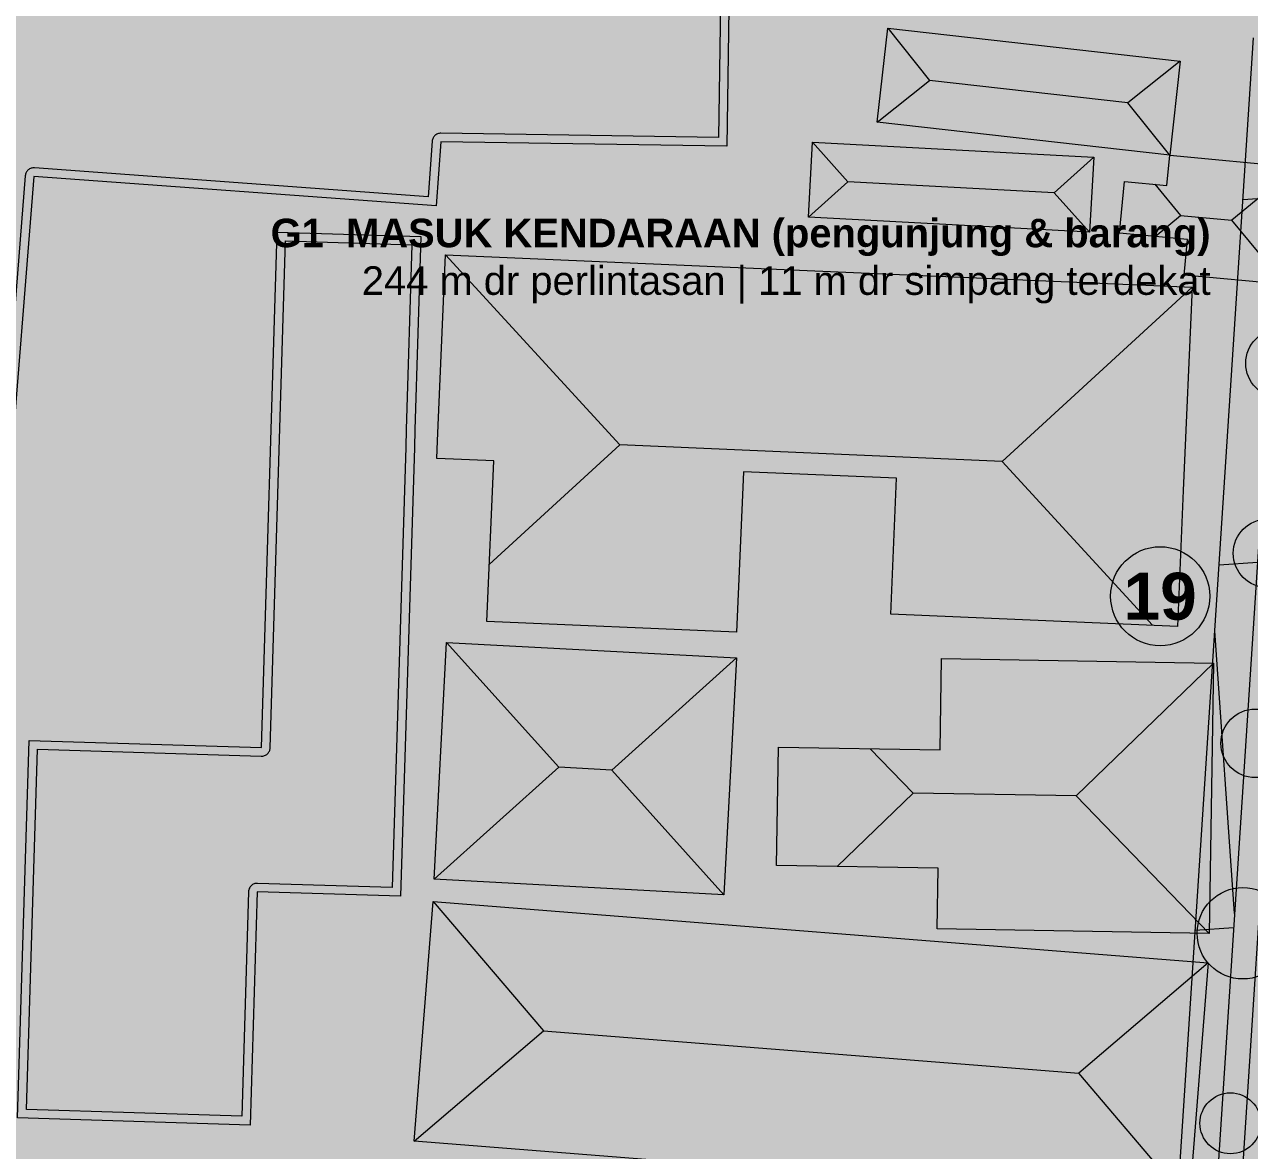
# Model space of a CAD drawing. Header units: metres. Extents: x 305909 to 307171, y 9156037 to 9156671.
# Drawn here: x 306810.8 to 306875.2, y 9156342.9 to 9156402 of the extents above; entities that cross this region are included whole.
import ezdxf
from ezdxf.enums import TextEntityAlignment as Align

# ---------------------------------------------------------------- set-up
doc = ezdxf.new("R2010")
doc.units = ezdxf.units.M
for name, color, linetype, lineweight, true_color in [('A-LABEL', 7, 'Continuous', 0, 0x000000), ('B-BANGUNAN_PERDAGANGAN', 7, 'Continuous', 13, 0xde7878), ('B-BAYANGAN', 7, 'Continuous', 0, 0x76786c), ('J-BADAN_KOLEKTOR', 7, 'Continuous', 13, 0x6e6e6e), ('J-MARKA_TEPI', 7, 'Continuous', 13, 0xffffff), ('P-TROTOAR_AYANI', 7, 'Continuous', 9, 0xd6c8b2), ('T-NOMOR_ELEMEN', 7, 'Continuous', 18, 0x141414), ('V-JALUR_HIJAU_AYANI', 7, 'Continuous', 0, 0x96cd78), ('V-POHON_PENEDUH', 7, 'Continuous', 13, 0x288232)]:
    doc.layers.add(name, color=color, linetype=linetype, lineweight=lineweight, true_color=true_color)
doc.layers.add('G-PERKERASAN', color=7, linetype='Continuous')
doc.styles.add('ARIALB', font='arialbd.ttf')

# ---------------------------------------------------------------- blocks, each defined once
blk = doc.blocks.new('POHON')
at = {"true_color": 0x3e843e}
h = blk.add_hatch(color=97, dxfattribs=at)
h.dxf.hatch_style = 1
edge = h.paths.add_edge_path()
edge.add_arc((0, 0.78), 0.32, 0, 360)
at = {"true_color": 0x347638}
h = blk.add_hatch(color=97, dxfattribs=at)
h.dxf.hatch_style = 1
edge = h.paths.add_edge_path()
edge.add_arc((0, 0), 1, 0, 360)
at = {"true_color": 0x3e843e}
h = blk.add_hatch(color=97, dxfattribs=at)
h.dxf.hatch_style = 1
edge = h.paths.add_edge_path()
edge.add_arc((-0.552, 0.552), 0.32, 0, 360)
h = blk.add_hatch(color=97, dxfattribs=at)
h.dxf.hatch_style = 1
edge = h.paths.add_edge_path()
edge.add_arc((0.552, 0.552), 0.32, 0, 360)
at = {"true_color": 0x62a556}
h = blk.add_hatch(color=85, dxfattribs=at)
h.dxf.hatch_style = 1
edge = h.paths.add_edge_path()
edge.add_arc((-0.2, 0.22), 0.55, 0, 360)
at = {"true_color": 0x697060}
h = blk.add_hatch(color=251, dxfattribs=at)
h.dxf.hatch_style = 1
edge = h.paths.add_edge_path()
edge.add_arc((0.38, -0.38), 1, 0, 360)
at = {"true_color": 0x3e843e}
h = blk.add_hatch(color=97, dxfattribs=at)
h.dxf.hatch_style = 1
edge = h.paths.add_edge_path()
edge.add_arc((-0.78, 0), 0.32, 0, 360)
h = blk.add_hatch(color=97, dxfattribs=at)
h.dxf.hatch_style = 1
edge = h.paths.add_edge_path()
edge.add_arc((0.78, 0), 0.32, 0, 360)
h = blk.add_hatch(color=97, dxfattribs=at)
h.dxf.hatch_style = 1
edge = h.paths.add_edge_path()
edge.add_arc((-0.552, -0.552), 0.32, 0, 360)
h = blk.add_hatch(color=97, dxfattribs=at)
h.dxf.hatch_style = 1
edge = h.paths.add_edge_path()
edge.add_arc((0.552, -0.552), 0.32, 0, 360)
h = blk.add_hatch(color=97, dxfattribs=at)
h.dxf.hatch_style = 1
edge = h.paths.add_edge_path()
edge.add_arc((0, -0.78), 0.32, 0, 360)
at = {"color": 99, "lineweight": 9, "true_color": 0x235528}
blk.add_circle((0, 0), 1, dxfattribs=at)

msp = doc.modelspace()

# ---------------------------------------------------------------- hatches: boundary and pattern name
at = {"layer": 'B-BANGUNAN_PERDAGANGAN', "true_color": 0xc05c54}
h = msp.add_hatch(color=13, dxfattribs=at)
h.dxf.hatch_style = 1
h.paths.add_polyline_path([(306834.117, 9156415.126), (306839.561, 9156415.047), (306839.602, 9156419.9), (306836.986, 9156419.922), (306837.056, 9156428.258), (306853.618, 9156428.118), (306853.566, 9156433.021), (306870.71, 9156433.201), (306870.677, 9156436.279), (306877.855, 9156436.354), (306877.888, 9156433.277), (306876.188, 9156433.259), (306876.269, 9156425.564), (306855.845, 9156425.349), (306855.798, 9156419.764), (306854.184, 9156419.777), (306854.175, 9156418.779), (306869.045, 9156418.654), (306868.991, 9156412.337), (306874.034, 9156412.295), (306873.966, 9156404.26), (306861.837, 9156404.363), (306861.905, 9156412.397), (306854.122, 9156412.463), (306850.632, 9156412.492), (306847.975, 9156412.514), (306847.728, 9156395.644), (306832.702, 9156395.864), (306832.455, 9156392.499), (306811.335, 9156394.05), (306810.028, 9156377.547), (306791.125, 9156379.044), (306792.432, 9156395.547), (306784.12, 9156396.297), (306783.721, 9156384.64), (306772.458, 9156385.025), (306772.898, 9156397.889), (306761.41, 9156400.651), (306758.759, 9156376.919), (306745.14, 9156378.44), (306747.918, 9156403.311), (306752.447, 9156402.805), (306755.559, 9156415.749), (306774.404, 9156415.647), (306779.848, 9156415.618), (306784.059, 9156416.424), (306800.389, 9156414.951), (306802.312, 9156441.133), (306814.726, 9156440.221), (306814.02, 9156430.615), (306835.141, 9156429.064), (306834.117, 9156415.126)])
at = {"layer": 'B-BANGUNAN_PERDAGANGAN', "true_color": 0xd8675e}
h = msp.add_hatch(color=13, dxfattribs=at)
h.dxf.hatch_style = 1
h.paths.add_polyline_path([(306856.17, 9156401.832), (306856.17, 9156401.832), (306858.362, 9156399.086), (306855.616, 9156396.893), (306856.17, 9156401.832)])
at = {"layer": 'B-BANGUNAN_PERDAGANGAN', "true_color": 0xd3655c}
h = msp.add_hatch(color=13, dxfattribs=at)
h.dxf.hatch_style = 1
h.paths.add_polyline_path([(306868.787, 9156397.917), (306858.362, 9156399.086), (306856.17, 9156401.832), (306871.533, 9156400.109), (306868.787, 9156397.917)])
at = {"layer": 'B-BANGUNAN_PERDAGANGAN', "true_color": 0xa75049}
h = msp.add_hatch(color=15, dxfattribs=at)
h.dxf.hatch_style = 1
h.paths.add_polyline_path([(306868.787, 9156397.917), (306871.533, 9156400.109), (306870.979, 9156395.171), (306868.787, 9156397.917)])
at = {"layer": 'B-BANGUNAN_PERDAGANGAN', "true_color": 0xac524b}
h = msp.add_hatch(color=15, dxfattribs=at)
h.dxf.hatch_style = 1
h.paths.add_polyline_path([(306855.616, 9156396.893), (306858.362, 9156399.086), (306868.787, 9156397.917), (306870.979, 9156395.171), (306870.979, 9156395.17), (306855.616, 9156396.893)])
at = {"layer": 'B-BANGUNAN_PERDAGANGAN', "true_color": 0xd6665d}
h = msp.add_hatch(color=13, dxfattribs=at)
h.dxf.hatch_style = 1
h.paths.add_polyline_path([(306854.084, 9156393.771), (306852.01, 9156391.909), (306852.222, 9156395.845), (306854.084, 9156393.771)])
at = {"layer": 'B-BANGUNAN_PERDAGANGAN', "true_color": 0xd4655c}
h = msp.add_hatch(color=13, dxfattribs=at)
h.dxf.hatch_style = 1
h.paths.add_polyline_path([(306866.986, 9156395.051), (306864.912, 9156393.189), (306854.084, 9156393.771), (306852.222, 9156395.845), (306866.986, 9156395.051)])
at = {"layer": 'B-BANGUNAN_PERDAGANGAN', "true_color": 0xa95149}
h = msp.add_hatch(color=15, dxfattribs=at)
h.dxf.hatch_style = 1
h.paths.add_polyline_path([(306864.912, 9156393.189), (306866.986, 9156395.051), (306866.774, 9156391.115), (306866.774, 9156391.115), (306864.912, 9156393.189)])
at = {"layer": 'B-BANGUNAN_PERDAGANGAN', "true_color": 0xda685f}
h = msp.add_hatch(color=13, dxfattribs=at)
h.dxf.hatch_style = 1
h.paths.add_polyline_path([(306877.622, 9156394.537), (306874.241, 9156391.745), (306871.55, 9156392.001), (306870.198, 9156393.637), (306870.827, 9156393.577), (306870.979, 9156395.17), (306877.622, 9156394.537)])
at = {"layer": 'B-BANGUNAN_PERDAGANGAN', "true_color": 0xa75049}
h = msp.add_hatch(color=15, dxfattribs=at)
h.dxf.hatch_style = 1
h.paths.add_polyline_path([(306874.241, 9156391.745), (306877.622, 9156394.537), (306877.034, 9156388.365), (306874.241, 9156391.745)])
at = {"layer": 'B-BANGUNAN_PERDAGANGAN', "true_color": 0xab524b}
h = msp.add_hatch(color=15, dxfattribs=at)
h.dxf.hatch_style = 1
h.paths.add_polyline_path([(306854.084, 9156393.771), (306864.912, 9156393.189), (306866.774, 9156391.115), (306852.01, 9156391.909), (306852.01, 9156391.909), (306854.084, 9156393.771)])
at = {"layer": 'B-BANGUNAN_PERDAGANGAN', "true_color": 0xd6675e}
h = msp.add_hatch(color=13, dxfattribs=at)
h.dxf.hatch_style = 1
h.paths.add_polyline_path([(306871.55, 9156392.001), (306870.21, 9156390.894), (306868.347, 9156391.072), (306868.605, 9156393.788), (306870.198, 9156393.637), (306871.55, 9156392.001)])
at = {"layer": 'B-BANGUNAN_PERDAGANGAN', "true_color": 0xb5564f}
h = msp.add_hatch(color=25, dxfattribs=at)
h.dxf.hatch_style = 1
h.paths.add_polyline_path([(306871.55, 9156392.001), (306874.241, 9156391.745), (306877.034, 9156388.365), (306877.034, 9156388.364), (306871.732, 9156388.869), (306871.909, 9156390.732), (306870.21, 9156390.894), (306871.55, 9156392.001)])
at = {"layer": 'B-BANGUNAN_PERDAGANGAN', "true_color": 0xc05c54}
h = msp.add_hatch(color=13, dxfattribs=at)
h.dxf.hatch_style = 1
h.paths.add_polyline_path([(306831.315, 9156379.818), (306830.595, 9156356.239), (306823.061, 9156356.469), (306822.687, 9156344.224), (306810.486, 9156344.597), (306811.092, 9156364.421), (306823.293, 9156364.049), (306824.119, 9156391.129), (306831.653, 9156390.899), (306831.343, 9156380.739), (306831.315, 9156379.818)])
at = {"layer": 'B-BANGUNAN_PERDAGANGAN', "true_color": 0xd5665d}
h = msp.add_hatch(color=13, dxfattribs=at)
h.dxf.hatch_style = 1
h.paths.add_polyline_path([(306832.682, 9156383.59), (306832.955, 9156389.927), (306842.108, 9156379.95), (306835.252, 9156373.661), (306835.487, 9156379.107), (306832.506, 9156379.235), (306832.494, 9156379.236), (306832.495, 9156379.256), (306832.682, 9156383.59)])
at = {"layer": 'B-BANGUNAN_PERDAGANGAN', "true_color": 0xd6665d}
h = msp.add_hatch(color=13, dxfattribs=at)
h.dxf.hatch_style = 1
h.paths.add_polyline_path([(306870.982, 9156388.287), (306872.151, 9156388.237), (306872.151, 9156388.237), (306862.174, 9156379.084), (306842.108, 9156379.95), (306832.955, 9156389.927), (306832.955, 9156389.928), (306870.982, 9156388.287)])
at = {"layer": 'B-BANGUNAN_PERDAGANGAN', "true_color": 0xa85049}
h = msp.add_hatch(color=15, dxfattribs=at)
h.dxf.hatch_style = 1
h.paths.add_polyline_path([(306862.174, 9156379.084), (306872.151, 9156388.237), (306871.69, 9156377.545), (306871.383, 9156370.414), (306870.074, 9156370.471), (306862.174, 9156379.084)])
at = {"layer": 'B-BANGUNAN_PERDAGANGAN', "true_color": 0xac524b}
h = msp.add_hatch(color=15, dxfattribs=at)
h.dxf.hatch_style = 1
h.paths.add_polyline_path([(306842.108, 9156379.95), (306862.174, 9156379.084), (306870.074, 9156370.471), (306856.326, 9156371.064), (306856.634, 9156378.194), (306848.597, 9156378.541), (306848.233, 9156370.103), (306835.123, 9156370.668), (306835.252, 9156373.661), (306842.108, 9156379.95)])
at = {"layer": 'B-BANGUNAN_PERDAGANGAN', "true_color": 0xd6665d}
h = msp.add_hatch(color=13, dxfattribs=at)
h.dxf.hatch_style = 1
h.paths.add_polyline_path([(306833.012, 9156369.568), (306838.899, 9156363.02), (306832.351, 9156357.133), (306833.012, 9156369.568)])
at = {"layer": 'B-BANGUNAN_PERDAGANGAN', "true_color": 0xd4655c}
h = msp.add_hatch(color=13, dxfattribs=at)
h.dxf.hatch_style = 1
h.paths.add_polyline_path([(306847.664, 9156368.789), (306848.232, 9156368.759), (306848.232, 9156368.759), (306841.684, 9156362.872), (306838.899, 9156363.02), (306833.012, 9156369.568), (306847.664, 9156368.789)])
at = {"layer": 'B-BANGUNAN_PERDAGANGAN', "true_color": 0xa9514a}
h = msp.add_hatch(color=15, dxfattribs=at)
h.dxf.hatch_style = 1
h.paths.add_polyline_path([(306841.684, 9156362.872), (306848.232, 9156368.759), (306847.571, 9156356.323), (306841.684, 9156362.872)])
at = {"layer": 'B-BANGUNAN_PERDAGANGAN', "true_color": 0xdc6960}
h = msp.add_hatch(color=13, dxfattribs=at)
h.dxf.hatch_style = 1
h.paths.add_polyline_path([(306866.067, 9156361.511), (306857.501, 9156361.654), (306855.244, 9156363.987), (306858.917, 9156363.926), (306858.997, 9156368.73), (306873.284, 9156368.492), (306866.067, 9156361.511)])
at = {"layer": 'B-BANGUNAN_PERDAGANGAN', "true_color": 0xaa514a}
h = msp.add_hatch(color=15, dxfattribs=at)
h.dxf.hatch_style = 1
h.paths.add_polyline_path([(306866.067, 9156361.511), (306873.284, 9156368.492), (306873.048, 9156354.293), (306866.067, 9156361.511)])
at = {"layer": 'B-BANGUNAN_PERDAGANGAN', "true_color": 0xd6665d}
h = msp.add_hatch(color=13, dxfattribs=at)
h.dxf.hatch_style = 1
h.paths.add_polyline_path([(306857.501, 9156361.654), (306853.512, 9156357.796), (306850.336, 9156357.849), (306850.44, 9156364.067), (306855.244, 9156363.987), (306857.501, 9156361.654)])
at = {"layer": 'B-BANGUNAN_PERDAGANGAN', "true_color": 0xab524b}
h = msp.add_hatch(color=15, dxfattribs=at)
h.dxf.hatch_style = 1
h.paths.add_polyline_path([(306832.351, 9156357.133), (306838.899, 9156363.02), (306841.684, 9156362.872), (306847.571, 9156356.323), (306832.351, 9156357.133)])
at = {"layer": 'B-BANGUNAN_PERDAGANGAN', "true_color": 0xb6574f}
h = msp.add_hatch(color=25, dxfattribs=at)
h.dxf.hatch_style = 1
h.paths.add_polyline_path([(306858.76, 9156354.532), (306858.813, 9156357.708), (306853.512, 9156357.796), (306857.501, 9156361.654), (306866.067, 9156361.511), (306873.048, 9156354.293), (306858.76, 9156354.532)])
at = {"layer": 'B-BANGUNAN_PERDAGANGAN', "true_color": 0xd7675e}
h = msp.add_hatch(color=13, dxfattribs=at)
h.dxf.hatch_style = 1
h.paths.add_polyline_path([(306838.098, 9156349.177), (306831.309, 9156343.386), (306832.307, 9156355.966), (306838.098, 9156349.177)])
at = {"layer": 'B-BANGUNAN_PERDAGANGAN', "true_color": 0xd3655c}
h = msp.add_hatch(color=13, dxfattribs=at)
h.dxf.hatch_style = 1
h.paths.add_polyline_path([(306866.204, 9156346.947), (306838.098, 9156349.177), (306832.307, 9156355.966), (306872.993, 9156352.737), (306866.204, 9156346.947)])
at = {"layer": 'B-BANGUNAN_PERDAGANGAN', "true_color": 0xa85049}
h = msp.add_hatch(color=15, dxfattribs=at)
h.dxf.hatch_style = 1
h.paths.add_polyline_path([(306871.995, 9156340.158), (306866.204, 9156346.947), (306872.993, 9156352.737), (306872.993, 9156352.737), (306871.995, 9156340.158)])
at = {"layer": 'B-BANGUNAN_PERDAGANGAN', "true_color": 0xac524b}
h = msp.add_hatch(color=15, dxfattribs=at)
h.dxf.hatch_style = 1
h.paths.add_polyline_path([(306831.309, 9156343.386), (306838.098, 9156349.177), (306866.204, 9156346.947), (306871.995, 9156340.158), (306831.309, 9156343.386)])
at = {"layer": 'B-BAYANGAN', "true_color": 0x76786c}
h = msp.add_hatch(color=8, dxfattribs=at)
h.dxf.hatch_style = 1
h.paths.add_polyline_path([(306835.167, 9156414.077), (306840.611, 9156413.997), (306840.652, 9156418.85), (306838.036, 9156418.872), (306838.106, 9156427.208), (306854.668, 9156427.068), (306854.616, 9156431.971), (306871.76, 9156432.151), (306871.727, 9156435.229), (306878.905, 9156435.305), (306878.938, 9156432.227), (306877.238, 9156432.209), (306877.319, 9156424.514), (306856.895, 9156424.299), (306856.848, 9156418.714), (306855.234, 9156418.727), (306855.225, 9156417.729), (306870.095, 9156417.604), (306870.041, 9156411.287), (306875.084, 9156411.245), (306875.016, 9156403.21), (306862.887, 9156403.313), (306862.955, 9156411.347), (306855.172, 9156411.412), (306851.682, 9156411.442), (306849.025, 9156411.465), (306848.778, 9156394.594), (306833.752, 9156394.814), (306833.505, 9156391.449), (306812.385, 9156393), (306811.078, 9156376.497), (306792.175, 9156377.994), (306793.482, 9156394.498), (306785.17, 9156395.247), (306784.771, 9156383.59), (306773.508, 9156383.975), (306773.948, 9156396.839), (306762.46, 9156399.601), (306759.809, 9156375.869), (306746.19, 9156377.39), (306748.968, 9156402.261), (306753.497, 9156401.755), (306756.609, 9156414.699), (306775.454, 9156414.597), (306780.898, 9156414.568), (306785.109, 9156415.374), (306801.439, 9156413.901), (306803.362, 9156440.082), (306815.776, 9156439.171), (306815.07, 9156429.565), (306836.191, 9156428.014), (306835.167, 9156414.077)])
h = msp.add_hatch(color=8, dxfattribs=at)
h.dxf.hatch_style = 1
h.paths.add_polyline_path([(306872.029, 9156394.12), (306856.666, 9156395.843), (306857.219, 9156400.782), (306872.583, 9156399.059), (306872.029, 9156394.12)])
h = msp.add_hatch(color=8, dxfattribs=at)
h.dxf.hatch_style = 1
h.paths.add_polyline_path([(306868.036, 9156394.001), (306867.824, 9156390.065), (306853.06, 9156390.859), (306853.272, 9156394.795), (306868.036, 9156394.001)])
h = msp.add_hatch(color=8, dxfattribs=at)
h.dxf.hatch_style = 1
h.paths.add_polyline_path([(306872.029, 9156394.12), (306878.672, 9156393.488), (306878.084, 9156387.314), (306872.782, 9156387.819), (306872.959, 9156389.682), (306869.396, 9156390.022), (306869.655, 9156392.739), (306871.877, 9156392.527), (306872.029, 9156394.12)])
h = msp.add_hatch(color=8, dxfattribs=at)
h.dxf.hatch_style = 1
h.paths.add_polyline_path([(306832.365, 9156378.768), (306831.645, 9156355.189), (306824.111, 9156355.419), (306823.737, 9156343.174), (306811.536, 9156343.547), (306812.142, 9156363.371), (306824.343, 9156362.999), (306825.17, 9156390.079), (306832.703, 9156389.849), (306832.393, 9156379.689), (306832.365, 9156378.768)])
h = msp.add_hatch(color=8, dxfattribs=at)
h.dxf.hatch_style = 1
h.paths.add_polyline_path([(306873.201, 9156387.187), (306872.74, 9156376.495), (306872.433, 9156369.364), (306857.376, 9156370.014), (306857.684, 9156377.145), (306849.647, 9156377.491), (306849.283, 9156369.053), (306836.173, 9156369.618), (306836.537, 9156378.057), (306833.556, 9156378.185), (306833.544, 9156378.186), (306833.584, 9156379.107), (306834.005, 9156388.878), (306873.201, 9156387.187)])
h = msp.add_hatch(color=8, dxfattribs=at)
h.dxf.hatch_style = 1
h.paths.add_polyline_path([(306849.282, 9156367.709), (306848.621, 9156355.273), (306833.401, 9156356.083), (306834.062, 9156368.518), (306849.282, 9156367.709)])
h = msp.add_hatch(color=8, dxfattribs=at)
h.dxf.hatch_style = 1
h.paths.add_polyline_path([(306874.334, 9156367.442), (306874.098, 9156353.243), (306859.81, 9156353.481), (306859.863, 9156356.658), (306851.386, 9156356.799), (306851.49, 9156363.017), (306859.967, 9156362.876), (306860.047, 9156367.68), (306874.334, 9156367.442)])
h = msp.add_hatch(color=8, dxfattribs=at)
h.dxf.hatch_style = 1
h.paths.add_polyline_path([(306874.043, 9156351.687), (306873.045, 9156339.107), (306832.359, 9156342.336), (306833.357, 9156354.916), (306874.043, 9156351.687)])
at = {"layer": 'G-PERKERASAN', "true_color": 0xe0ded9}
h = msp.add_hatch(color=254, dxfattribs=at)
h.dxf.hatch_style = 1
h.paths.add_polyline_path([(306927.367, 9156200.899), (306914.425, 9156199.401), (306871.946, 9156198.019), (306868.838, 9156144.144), (306843.973, 9156139.654), (306613.966, 9156113.407), (306520.721, 9156109.954), (306490.891, 9156113.339), (306490.891, 9156130.788), (306527.331, 9156127.935), (306527.76, 9156145.94), (306529.801, 9156231.677), (306512.264, 9156228.096), (306490.891, 9156230.233), (306490.891, 9156525.396), (306504.834, 9156523.084), (306572.178, 9156510.306), (306677.166, 9156490.276), (306781.809, 9156471.972), (306833.432, 9156467.309), (306884.355, 9156462.71), (306888.869, 9156462.302), (306927.367, 9156458.335), (306927.367, 9156401.733), (306880.738, 9156410.367), (306872.191, 9156289.958), (306880.063, 9156289.504), (306887.261, 9156399.075), (306927.367, 9156393.311), (306927.367, 9156281.994), (306926.264, 9156282.067), (306926.137, 9156271.641), (306927.367, 9156271.571), (306927.367, 9156261.486), (306927.056, 9156261.509), (306925.118, 9156229.109), (306925.062, 9156229.112), (306925.027, 9156228.301), (306925.75, 9156228.324), (306927.367, 9156240.415), (306927.367, 9156209.547), (306891.749, 9156208.374), (306886.184, 9156208.191), (306882.096, 9156208.056), (306881.637, 9156222), (306879.908, 9156222), (306879.787, 9156200), (306885.632, 9156200.303), (306885.601, 9156199.857), (306906.625, 9156201.392), (306908.7, 9156201.5), (306927.367, 9156203.76), (306927.367, 9156200.899)])
at = {"layer": 'J-BADAN_KOLEKTOR', "true_color": 0x54565a}
h = msp.add_hatch(color=251, dxfattribs=at)
h.dxf.hatch_style = 1
h.paths.add_polyline_path([(306889.931, 9156640), (306895.936, 9156640), (306895.475, 9156629.11), (306895.474, 9156629.085), (306895.474, 9156629.061), (306893.315, 9156557.748), (306893.149, 9156552.271), (306893.014, 9156547.717), (306892.993, 9156546.713), (306891.335, 9156465.673), (306891.237, 9156460.847), (306891.218, 9156460.566), (306890.645, 9156455.57), (306884.99, 9156406.251), (306884.352, 9156400.688), (306883.008, 9156380.059), (306877.639, 9156297.634), (306877.621, 9156297.351), (306877.32, 9156262.081), (306877.209, 9156249.122), (306877.194, 9156247.327), (306877.054, 9156230.998), (306876.993, 9156223.828), (306876.993, 9156223.827), (306876.813, 9156202.951), (306876.76, 9156196.862), (306876.753, 9156196.674), (306876.43, 9156192.144), (306875.837, 9156183.84), (306875.836, 9156183.815), (306875.834, 9156183.79), (306874.011, 9156152.681), (306874.01, 9156152.675), (306874.01, 9156152.669), (306873.9, 9156150.695), (306873.792, 9156148.75), (306873.788, 9156148.669), (306873.786, 9156148.588), (306873.743, 9156145.719), (306873.719, 9156144.136), (306873.718, 9156144.098), (306873.716, 9156144.044), (306873.716, 9156144.024), (306873.714, 9156143.986), (306873.657, 9156142.889), (306873.495, 9156139.805), (306873.492, 9156139.752), (306873.491, 9156139.7), (306873.213, 9156129.068), (306873.057, 9156123.08), (306872.863, 9156115.623), (306872.83, 9156115.253), (306872.163, 9156110.834), (306864.194, 9156058.08), (306864.167, 9156057.904), (306864.156, 9156057.726), (306863.079, 9156040), (306857.068, 9156040), (306857.115, 9156040.772), (306857.836, 9156052.639), (306858.186, 9156058.401), (306858.215, 9156058.667), (306858.909, 9156063.262), (306864.38, 9156099.484), (306866.833, 9156115.72), (306866.87, 9156115.965), (306866.876, 9156116.213), (306866.922, 9156117.98), (306867.495, 9156139.935), (306867.495, 9156139.962), (306867.497, 9156140.001), (306867.498, 9156140.014), (306867.499, 9156140.041), (306867.717, 9156144.189), (306867.72, 9156144.264), (306867.722, 9156144.338), (306867.781, 9156148.295), (306867.789, 9156148.8), (306867.79, 9156148.84), (306867.793, 9156148.916), (306867.793, 9156148.921), (306867.795, 9156148.961), (306867.862, 9156150.175), (306868.019, 9156153.006), (306869.543, 9156179.003), (306869.847, 9156184.185), (306869.849, 9156184.223), (306870.257, 9156189.937), (306870.599, 9156194.727), (306870.753, 9156196.882), (306870.761, 9156197.007), (306870.763, 9156197.132), (306870.863, 9156208.724), (306870.993, 9156223.879), (306870.993, 9156223.879), (306871.049, 9156230.433), (306871.196, 9156247.647), (306871.329, 9156263.171), (306871.446, 9156276.873), (306871.551, 9156289.206), (306871.622, 9156297.487), (306871.628, 9156297.656), (306871.981, 9156303.077), (306872.914, 9156317.396), (306878.368, 9156401.127), (306878.372, 9156401.176), (306878.38, 9156401.273), (306878.385, 9156401.322), (306880.543, 9156420.136), (306884.601, 9156455.528), (306885.241, 9156461.11), (306885.363, 9156467.081), (306887.015, 9156547.847), (306887.016, 9156547.874), (306887.152, 9156552.449), (306887.152, 9156552.45), (306889.305, 9156623.574), (306889.305, 9156623.574), (306889.478, 9156629.285), (306889.479, 9156629.321), (306889.699, 9156634.526), (306889.931, 9156640)])
at = {"layer": 'P-TROTOAR_AYANI', "true_color": 0xd8d0c2}
h = msp.add_hatch(color=254, dxfattribs=at)
h.dxf.hatch_style = 1
h.paths.add_polyline_path([(306881.294, 9156458.906), (306881.675, 9156458.792), (306882.037, 9156458.628), (306882.375, 9156458.418), (306882.682, 9156458.166), (306882.953, 9156457.874), (306883.183, 9156457.55), (306883.368, 9156457.197), (306883.504, 9156456.824), (306883.59, 9156456.435), (306883.624, 9156456.039), (306883.604, 9156455.609), (306877.392, 9156401.436), (306877.391, 9156401.424), (306877.386, 9156401.375), (306877.384, 9156401.363), (306877.376, 9156401.265), (306877.375, 9156401.253), (306877.371, 9156401.204), (306877.37, 9156401.192), (306870.985, 9156303.174), (306870.931, 9156302.759), (306870.832, 9156302.386), (306870.687, 9156302.028), (306870.496, 9156301.693), (306870.264, 9156301.384), (306869.994, 9156301.108), (306869.691, 9156300.869), (306869.359, 9156300.67), (306869.005, 9156300.517), (306868.634, 9156300.409), (306868.253, 9156300.351), (306867.835, 9156300.341), (306864.296, 9156300.486), (306864.426, 9156302.482), (306867.852, 9156302.342), (306868.077, 9156302.347), (306868.203, 9156302.367), (306868.326, 9156302.402), (306868.444, 9156302.453), (306868.553, 9156302.519), (306868.654, 9156302.598), (306868.743, 9156302.69), (306868.82, 9156302.792), (306868.883, 9156302.903), (306868.932, 9156303.022), (306868.964, 9156303.145), (306868.994, 9156303.368), (306875.374, 9156401.322), (306875.377, 9156401.358), (306875.381, 9156401.407), (306875.384, 9156401.444), (306875.392, 9156401.542), (306875.396, 9156401.578), (306875.401, 9156401.627), (306875.405, 9156401.664), (306881.609, 9156455.77), (306881.62, 9156456.002), (306881.609, 9156456.133), (306881.58, 9156456.262), (306881.535, 9156456.386), (306881.474, 9156456.502), (306881.398, 9156456.61), (306881.308, 9156456.706), (306881.206, 9156456.79), (306881.094, 9156456.86), (306880.974, 9156456.914), (306880.848, 9156456.952), (306880.619, 9156456.988), (306877.255, 9156457.297), (306877.482, 9156459.285), (306880.868, 9156458.974), (306881.294, 9156458.906)])
at = {"layer": 'P-TROTOAR_AYANI', "true_color": 0xc4bcae}
h = msp.add_hatch(dxfattribs=at)
h.set_pattern_fill('NET', color=9, scale=6, angle=4)
h.paths.add_polyline_path([(306881.294, 9156458.906), (306881.675, 9156458.792), (306882.037, 9156458.628), (306882.375, 9156458.418), (306882.682, 9156458.166), (306882.953, 9156457.874), (306883.183, 9156457.55), (306883.368, 9156457.197), (306883.504, 9156456.824), (306883.59, 9156456.435), (306883.624, 9156456.039), (306883.604, 9156455.609), (306877.392, 9156401.436), (306877.391, 9156401.424), (306877.386, 9156401.375), (306877.384, 9156401.363), (306877.376, 9156401.265), (306877.375, 9156401.253), (306877.371, 9156401.204), (306877.37, 9156401.192), (306870.985, 9156303.174), (306870.931, 9156302.759), (306870.832, 9156302.386), (306870.687, 9156302.028), (306870.496, 9156301.693), (306870.264, 9156301.384), (306869.994, 9156301.108), (306869.691, 9156300.869), (306869.359, 9156300.67), (306869.005, 9156300.517), (306868.634, 9156300.409), (306868.253, 9156300.351), (306867.835, 9156300.341), (306864.296, 9156300.486), (306864.426, 9156302.482), (306867.852, 9156302.342), (306868.077, 9156302.347), (306868.203, 9156302.367), (306868.326, 9156302.402), (306868.444, 9156302.453), (306868.553, 9156302.519), (306868.654, 9156302.598), (306868.743, 9156302.69), (306868.82, 9156302.792), (306868.883, 9156302.903), (306868.932, 9156303.022), (306868.964, 9156303.145), (306868.994, 9156303.368), (306875.374, 9156401.322), (306875.377, 9156401.358), (306875.381, 9156401.407), (306875.384, 9156401.444), (306875.392, 9156401.542), (306875.396, 9156401.578), (306875.401, 9156401.627), (306875.405, 9156401.664), (306881.609, 9156455.77), (306881.62, 9156456.002), (306881.609, 9156456.133), (306881.58, 9156456.262), (306881.535, 9156456.386), (306881.474, 9156456.502), (306881.398, 9156456.61), (306881.308, 9156456.706), (306881.206, 9156456.79), (306881.094, 9156456.86), (306880.974, 9156456.914), (306880.848, 9156456.952), (306880.619, 9156456.988), (306877.255, 9156457.297), (306877.482, 9156459.285), (306880.868, 9156458.974), (306881.294, 9156458.906)])
at = {"layer": 'T-NOMOR_ELEMEN', "true_color": 0xffffff}
h = msp.add_hatch(color=7, dxfattribs=at)
h.dxf.hatch_style = 1
edge = h.paths.add_edge_path()
edge.add_arc((306870.477, 9156372), 2.6, 0, 360)
at = {"layer": 'V-JALUR_HIJAU_AYANI', "true_color": 0x8abe64}
h = msp.add_hatch(color=83, dxfattribs=at)
h.dxf.hatch_style = 1
h.paths.add_polyline_path([(306881.517, 9156459.883), (306882.025, 9156459.731), (306882.509, 9156459.513), (306882.96, 9156459.233), (306883.369, 9156458.895), (306883.731, 9156458.506), (306884.037, 9156458.073), (306884.284, 9156457.603), (306884.466, 9156457.105), (306884.581, 9156456.587), (306884.626, 9156456.058), (306884.601, 9156455.528), (306878.385, 9156401.322), (306878.38, 9156401.273), (306878.372, 9156401.176), (306878.368, 9156401.127), (306871.981, 9156303.077), (306871.914, 9156302.566), (306871.783, 9156302.068), (306871.588, 9156301.591), (306871.334, 9156301.143), (306871.024, 9156300.731), (306870.664, 9156300.363), (306870.26, 9156300.044), (306869.817, 9156299.779), (306869.345, 9156299.574), (306868.85, 9156299.431), (306868.341, 9156299.352), (306867.826, 9156299.34), (306864.231, 9156299.487), (306864.296, 9156300.486), (306867.835, 9156300.341), (306868.253, 9156300.351), (306868.634, 9156300.409), (306869.005, 9156300.517), (306869.359, 9156300.67), (306869.691, 9156300.869), (306869.994, 9156301.108), (306870.264, 9156301.384), (306870.496, 9156301.693), (306870.687, 9156302.028), (306870.832, 9156302.386), (306870.931, 9156302.759), (306870.985, 9156303.174), (306877.37, 9156401.192), (306877.371, 9156401.204), (306877.375, 9156401.253), (306877.376, 9156401.265), (306877.384, 9156401.363), (306877.386, 9156401.375), (306877.391, 9156401.424), (306877.392, 9156401.436), (306883.604, 9156455.609), (306883.624, 9156456.039), (306883.59, 9156456.435), (306883.504, 9156456.824), (306883.368, 9156457.197), (306883.183, 9156457.55), (306882.953, 9156457.874), (306882.682, 9156458.166), (306882.375, 9156458.418), (306882.037, 9156458.628), (306881.675, 9156458.792), (306881.294, 9156458.906), (306880.868, 9156458.974), (306877.482, 9156459.285), (306877.596, 9156460.279), (306880.993, 9156459.967), (306881.517, 9156459.883)])

# ---------------------------------------------------------------- linework, layer by layer
at = {"layer": 'B-BANGUNAN_PERDAGANGAN', "color": 29, "lineweight": 9, "true_color": 0x69322e}
for p, q in [((306856.17, 9156401.832), (306858.362, 9156399.086)), ((306871.533, 9156400.109), (306868.787, 9156397.917)), ((306855.616, 9156396.893), (306858.362, 9156399.086)), ((306868.787, 9156397.917), (306858.362, 9156399.086)), ((306870.979, 9156395.171), (306868.787, 9156397.917)), ((306852.222, 9156395.845), (306854.084, 9156393.771)), ((306866.986, 9156395.051), (306864.912, 9156393.189)), ((306877.622, 9156394.537), (306874.241, 9156391.745)), ((306852.01, 9156391.909), (306854.084, 9156393.771)), ((306864.912, 9156393.189), (306854.084, 9156393.771)), ((306866.774, 9156391.115), (306864.912, 9156393.189)), ((306870.198, 9156393.637), (306871.55, 9156392.001)), ((306870.21, 9156390.894), (306871.55, 9156392.001)), ((306871.55, 9156392.001), (306874.241, 9156391.745)), ((306877.034, 9156388.365), (306874.241, 9156391.745)), ((306832.955, 9156389.927), (306842.108, 9156379.95)), ((306872.151, 9156388.237), (306862.174, 9156379.084)), ((306835.252, 9156373.661), (306842.108, 9156379.95)), ((306862.174, 9156379.084), (306842.108, 9156379.95)), ((306870.074, 9156370.471), (306862.174, 9156379.084)), ((306833.012, 9156369.568), (306838.899, 9156363.02)), ((306848.232, 9156368.759), (306841.684, 9156362.872)), ((306873.284, 9156368.492), (306866.067, 9156361.511)), ((306855.244, 9156363.987), (306857.501, 9156361.654)), ((306832.351, 9156357.133), (306838.899, 9156363.02)), ((306841.684, 9156362.872), (306838.899, 9156363.02)), ((306847.571, 9156356.323), (306841.684, 9156362.872)), ((306853.512, 9156357.796), (306857.501, 9156361.654)), ((306866.067, 9156361.511), (306857.501, 9156361.654)), ((306873.048, 9156354.293), (306866.067, 9156361.511)), ((306832.307, 9156355.966), (306838.098, 9156349.177)), ((306872.993, 9156352.737), (306866.204, 9156346.947)), ((306831.309, 9156343.386), (306838.098, 9156349.177)), ((306838.098, 9156349.177), (306866.204, 9156346.947)), ((306871.995, 9156340.158), (306866.204, 9156346.947))]:
    msp.add_line(p, q, dxfattribs=at)
at = {"layer": 'B-BANGUNAN_PERDAGANGAN', "color": 29, "lineweight": 13, "true_color": 0x69322e}
msp.add_lwpolyline([(306847.975, 9156412.514), (306847.728, 9156395.644), (306832.702, 9156395.864), (306832.455, 9156392.499), (306811.335, 9156394.05), (306810.028, 9156377.547), (306791.125, 9156379.044), (306792.432, 9156395.547), (306784.12, 9156396.297), (306783.721, 9156384.64), (306772.458, 9156385.025), (306772.898, 9156397.889), (306761.41, 9156400.651), (306758.759, 9156376.919), (306745.14, 9156378.44), (306747.918, 9156403.311)], dxfattribs=at)
at = {"layer": 'B-BANGUNAN_PERDAGANGAN', "color": 13, "lineweight": 9, "true_color": 0xe26c63}
msp.add_lwpolyline([(306847.525, 9156412.521), (306847.285, 9156396.1), (306832.709, 9156396.314), (306832.664, 9156396.312), (306832.619, 9156396.306), (306832.575, 9156396.295), (306832.532, 9156396.28), (306832.491, 9156396.261), (306832.452, 9156396.238), (306832.416, 9156396.21), (306832.382, 9156396.18), (306832.352, 9156396.146), (306832.325, 9156396.109), (306832.303, 9156396.07), (306832.284, 9156396.029), (306832.269, 9156395.986), (306832.259, 9156395.942), (306832.254, 9156395.897), (306832.039, 9156392.981), (306811.368, 9156394.499), (306811.324, 9156394.5), (306811.28, 9156394.497), (306811.236, 9156394.49), (306811.194, 9156394.478), (306811.153, 9156394.462), (306811.114, 9156394.442), (306811.076, 9156394.419), (306811.042, 9156394.392), (306811.01, 9156394.362), (306810.981, 9156394.329), (306810.955, 9156394.293), (306810.933, 9156394.254), (306810.915, 9156394.214), (306810.901, 9156394.173), (306810.892, 9156394.13), (306810.886, 9156394.086), (306809.615, 9156378.031)], dxfattribs=at)
at = {"layer": 'B-BANGUNAN_PERDAGANGAN', "color": 29, "lineweight": 13, "true_color": 0x69322e}
for points in [[(306870.979, 9156395.17), (306855.616, 9156396.893), (306856.169, 9156401.832), (306871.533, 9156400.109), (306870.979, 9156395.17)], [(306866.986, 9156395.051), (306866.774, 9156391.115), (306852.01, 9156391.909), (306852.222, 9156395.845), (306866.986, 9156395.051)], [(306870.979, 9156395.17), (306877.622, 9156394.537), (306877.034, 9156388.364), (306871.732, 9156388.869), (306871.909, 9156390.732), (306868.346, 9156391.072), (306868.605, 9156393.788), (306870.827, 9156393.577), (306870.979, 9156395.17)], [(306831.315, 9156379.818), (306830.595, 9156356.239), (306823.061, 9156356.469), (306822.687, 9156344.224), (306810.486, 9156344.597), (306811.092, 9156364.421), (306823.293, 9156364.049), (306824.119, 9156391.129), (306831.653, 9156390.899), (306831.343, 9156380.739), (306831.315, 9156379.818)], [(306872.151, 9156388.237), (306871.69, 9156377.545), (306871.383, 9156370.414), (306856.326, 9156371.064), (306856.634, 9156378.194), (306848.597, 9156378.541), (306848.233, 9156370.103), (306835.123, 9156370.668), (306835.487, 9156379.107), (306832.506, 9156379.235), (306832.494, 9156379.236), (306832.534, 9156380.157), (306832.955, 9156389.928), (306872.151, 9156388.237)], [(306848.232, 9156368.759), (306847.571, 9156356.323), (306832.351, 9156357.133), (306833.012, 9156369.568), (306848.232, 9156368.759)], [(306873.284, 9156368.492), (306873.048, 9156354.293), (306858.76, 9156354.532), (306858.813, 9156357.708), (306850.336, 9156357.849), (306850.44, 9156364.067), (306858.917, 9156363.926), (306858.997, 9156368.73), (306873.284, 9156368.492)], [(306872.993, 9156352.737), (306871.995, 9156340.157), (306831.309, 9156343.386), (306832.307, 9156355.966), (306872.993, 9156352.737)]]:
    msp.add_lwpolyline(points, close=True, dxfattribs=at)
at = {"layer": 'B-BANGUNAN_PERDAGANGAN', "color": 13, "lineweight": 9, "true_color": 0xe26c63}
msp.add_lwpolyline([(306830.865, 9156379.831), (306830.159, 9156356.702), (306823.075, 9156356.918), (306823.031, 9156356.918), (306822.987, 9156356.912), (306822.944, 9156356.903), (306822.902, 9156356.889), (306822.861, 9156356.872), (306822.823, 9156356.85), (306822.786, 9156356.825), (306822.753, 9156356.796), (306822.722, 9156356.765), (306822.695, 9156356.73), (306822.671, 9156356.693), (306822.651, 9156356.653), (306822.635, 9156356.612), (306822.623, 9156356.57), (306822.615, 9156356.526), (306822.611, 9156356.482), (306822.251, 9156344.688), (306810.95, 9156345.033), (306811.528, 9156363.958), (306823.279, 9156363.599), (306823.323, 9156363.6), (306823.367, 9156363.605), (306823.41, 9156363.614), (306823.452, 9156363.628), (306823.493, 9156363.645), (306823.531, 9156363.667), (306823.567, 9156363.692), (306823.601, 9156363.721), (306823.632, 9156363.753), (306823.659, 9156363.787), (306823.683, 9156363.824), (306823.703, 9156363.864), (306823.719, 9156363.905), (306823.731, 9156363.947), (306823.739, 9156363.991), (306823.742, 9156364.035), (306824.556, 9156390.665), (306831.19, 9156390.463), (306830.893, 9156380.753), (306830.865, 9156379.831)], close=True, dxfattribs=at)
at = {"layer": 'J-MARKA_TEPI'}
msp.add_lwpolyline([(306872.376, 9156304.523), (306878.669, 9156401.132), (306878.681, 9156401.264), (306884.732, 9156454.035)], dxfattribs=at)
at = {"layer": 'P-TROTOAR_AYANI', "color": 252, "lineweight": 9, "true_color": 0xa09688}
for points in [[(306868.994, 9156303.368), (306875.374, 9156401.322)], [(306877.37, 9156401.192), (306870.985, 9156303.174)]]:
    msp.add_lwpolyline(points, dxfattribs=at)
at = {"layer": 'T-NOMOR_ELEMEN'}
msp.add_circle((306870.477, 9156372), 2.6, dxfattribs=at)

# ---------------------------------------------------------------- block references
at = {"layer": 'V-POHON_PENEDUH'}
for p, xscale, yscale, rotation in [((306876.766, 9156384.233), 1.8, 1.8, 194.6469187915714), ((306876.116, 9156374.254), 1.8, 1.8, 104.2593430794034), ((306875.466, 9156364.275), 1.8, 1.8, 16.76976502239226), ((306874.816, 9156354.297), 2.4, 2.4, 17.85215282031773), ((306874.166, 9156344.318), 1.6, 1.6, 207.7570615022995)]:
    msp.add_blockref('POHON', p, dxfattribs=dict(at, xscale=xscale, yscale=yscale, rotation=rotation))

# ---------------------------------------------------------------- texts
at = {"layer": 'A-LABEL', "color": 12, "true_color": 0xc81414, "insert": (306873.123, 9156389.596), "char_height": 1.5, "attachment_point": 6, "style": 'ARIALB', "bg_fill": 1, "box_fill_scale": 1.25, "bg_fill_color": 7, "bg_fill_true_color": 16777215, "bg_fill_transparency": 0}
msp.add_mtext('G1  MASUK KENDARAAN (pengunjung & barang)\\P{\\fArial|b0;244 m dr perlintasan | 11 m dr simpang terdekat}', dxfattribs=at)
at = {"layer": 'T-NOMOR_ELEMEN', "style": 'ARIALB'}
msp.add_text('19', height=2.47, dxfattribs=at).set_placement((306870.477, 9156372), align=Align.MIDDLE_CENTER)

doc.saveas('drawing.dxf')
